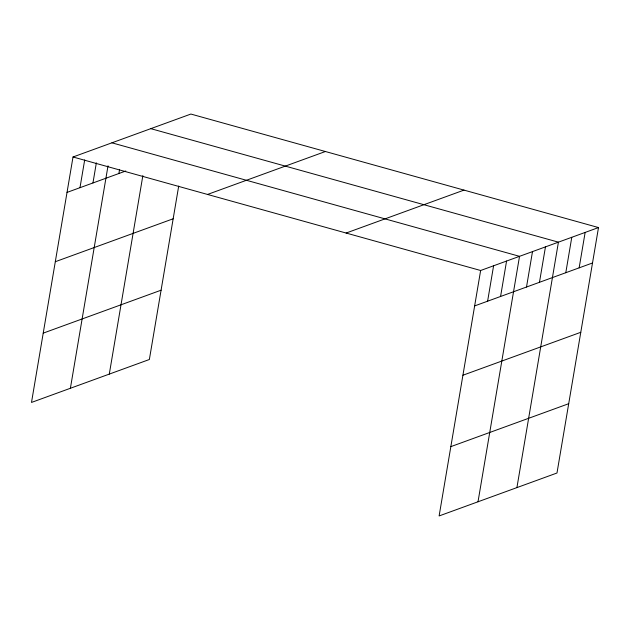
<?xml version="1.0" encoding="UTF-8"?>
<svg xmlns="http://www.w3.org/2000/svg" width="630" height="630" viewBox="0 0 630 630"><rect width="100%" height="100%" fill="white"/><g stroke="black" fill="none" stroke-linecap="round" stroke-linejoin="round"><path stroke-width="0.94" d="M598.5 227.564L480.635 270.498L439.118 515.946L556.983 473.012L598.5 227.564L190.882 114.054L73.017 156.988L31.5 402.436L149.365 359.502L178.699 186.055M79.986 187.685L84.688 159.925M92.957 182.96L96.351 162.863M70.395 388.269L108.021 165.792M118.881 173.518L119.535 169.69M109.289 374.102L142.86 175.62M487.612 301.195L493.597 265.773M500.574 296.47L506.567 261.056M478.012 501.779L519.529 256.331L111.912 142.821M526.507 287.028L532.492 251.606M539.469 282.303L545.462 246.889M516.915 487.612L558.424 242.164L150.806 128.654M565.795 272.719L571.78 237.297M579.151 267.852L585.144 232.431M67.024 192.41L125.795 170.998M207.53 194.449L325.395 151.515M55.298 261.718L173.163 218.783M43.226 333.128L161.091 290.194M346.122 233.037L463.987 190.11M474.642 305.92L592.507 262.986M462.924 375.228L580.789 332.293M450.844 446.638L568.709 403.704M73.017 156.988L480.635 270.498"/></g></svg>
